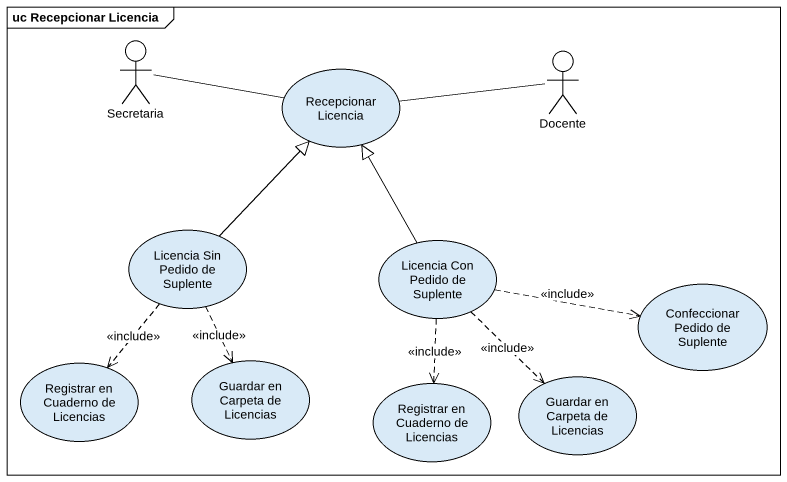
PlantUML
@startuml
mainframe uc Recepcionar Licencia
actor Secretaria
usecase "Recepcionar Licencia" as Recepcionar_Licencia
actor Docente
usecase "Licencia Sin Pedido de Suplente" as Licencia_Sin_Pedido_de
usecase "Licencia Con Pedido de Suplente" as Licencia_Con_Pedido_de
usecase "Confeccionar Pedido de Suplente" as Confeccionar_Pedido_de
usecase "Registrar en Cuaderno de Licencias" as Registrar_en_Cuaderno_de
usecase "Guardar en Carpeta de Licencias" as Guardar_en_Carpeta_de
usecase "Registrar en Cuaderno de Licencias" as Registrar_en_Cuaderno_de_2
usecase "Guardar en Carpeta de Licencias" as Guardar_en_Carpeta_de_2
Secretaria -right- Recepcionar_Licencia
Recepcionar_Licencia -right- Docente
Licencia_Sin_Pedido_de -up-|> Recepcionar_Licencia
Licencia_Sin_Pedido_de ..> Registrar_en_Cuaderno_de : <<include>>
Licencia_Sin_Pedido_de ..> Guardar_en_Carpeta_de : <<include>>
Licencia_Con_Pedido_de -up-|> Recepcionar_Licencia
Licencia_Con_Pedido_de .right.> Confeccionar_Pedido_de : <<include>>
Licencia_Con_Pedido_de ..> Registrar_en_Cuaderno_de_2 : <<include>>
Licencia_Con_Pedido_de ..> Guardar_en_Carpeta_de_2 : <<include>>
@enduml
